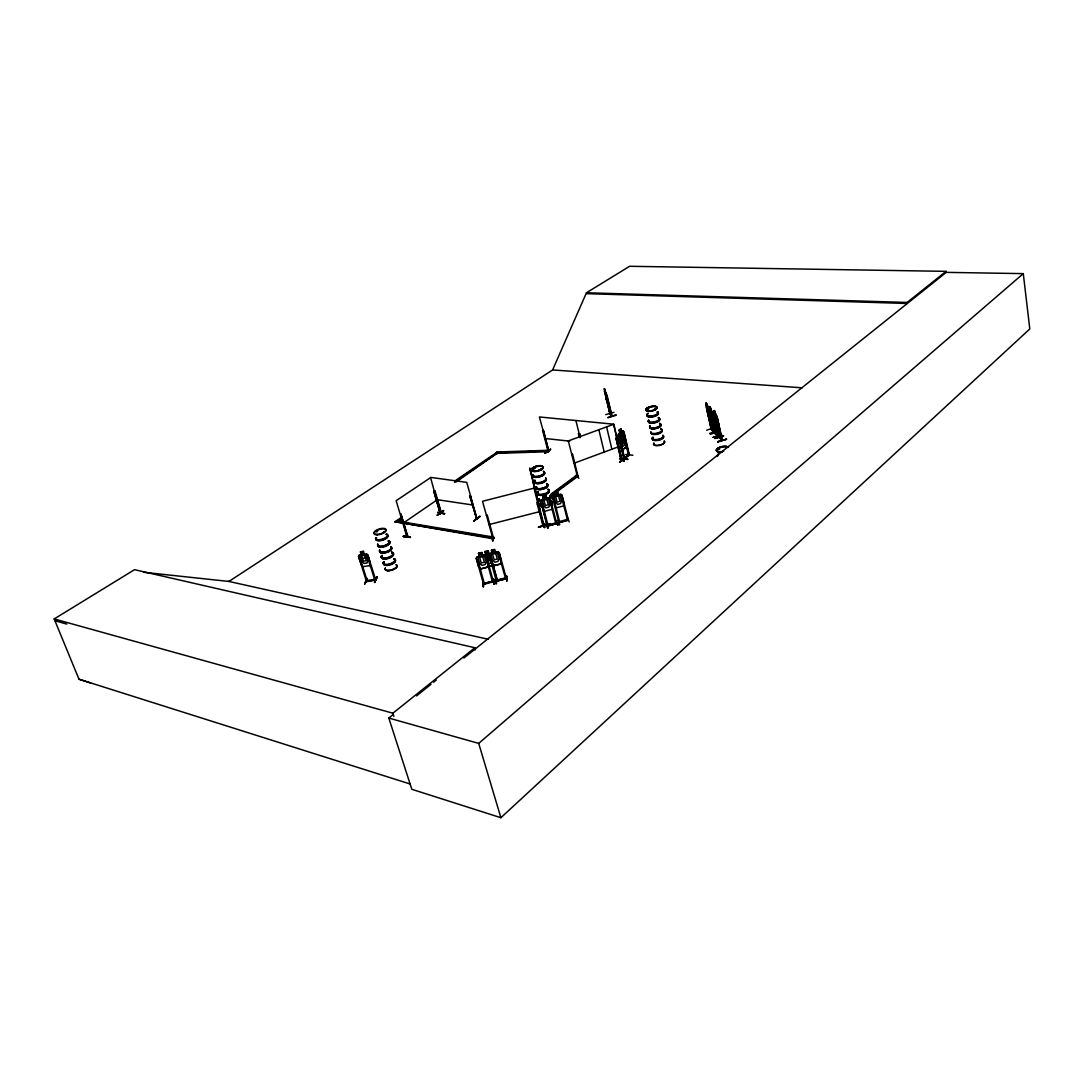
<?xml version="1.0" encoding="UTF-8"?>
<svg xmlns="http://www.w3.org/2000/svg" width="1084" height="1084" viewBox="0 0 1084 1084"><rect width="100%" height="100%" fill="white"/><g stroke="black" fill="none" stroke-linecap="round" stroke-linejoin="round"><path stroke-width="1.5" d="M621.362 435.578L621.322 435.944M410.308 537.068C388.804 534.818 424.467 539.209 403.587 536.011M360.918 563.937L362.869 566.675L370.172 565.591L370.145 562.542M370.172 565.591L370.24 562.596M627.5 459.413C603.991 457.394 643.842 460.985 620.156 458.139M627.433 459.372L619.98 458.803M437.191 515.198L443.6 510.469L437.489 515.13M443.654 510.835L437.204 515.144M488.383 563.775L488.207 566.959L480.469 568.964L488.301 566.986L488.505 563.761L486.16 555.807L484.873 555.049L477.177 557M543.992 525.564L529.724 467.99L538.924 504.656M554.439 505.347L556.255 507.908L563.599 505.889L563.829 502.732L561.864 495.022L560.604 494.263L558.463 494.846L560.198 495.51L561.566 500.876L560.591 503.599L557.664 504.399L555.509 502.542L554.127 497.163L555.455 495.781L553.287 496.269L552.461 497.637L559.059 522.773L568.436 520.144L562.379 496.797L561.512 497.028L567.596 520.401M541.282 469.494L541.241 469.372M540.97 469.128L541.512 469.074M534.859 468.302L534.71 468.058M534.52 468.058L533.585 468.857M550.658 449.453L545.211 453.302M706.876 405.416L705.941 404.738L711.09 429.372L711.145 428.194M705.901 405.47L706.036 404.698M716.944 435.876L712.269 412.177L709.668 408.614L714.803 433.437L711.131 414.291M718.584 426.161L718.435 423.722L718.584 426.161L716.456 423.763L714.248 412.665L714.207 413.424M367.368 578.775L364.644 583.87L366.948 578.924M365.01 583.761L367.313 578.409M575.428 475.402L578.91 478.288M483.288 581.878L483.681 586.579M483.396 581.972L483.261 586.756M492.556 540.889L492.15 538.084M496.201 578.87L496.106 583.707L496.038 578.842M546.051 524.29L547.921 528.138L546.458 523.694L547.921 528.138M538.707 503.843L539.385 504.548M619.696 439.128L623.828 436.012L624.574 436.649L626.417 446.974L622.216 450.063L618.083 435.158L618.571 433.736L622.663 430.687L623.49 431.337M383.573 532.027L383.397 532.122M383.14 532.61L384.142 532.474M377.408 530.862L376.256 531.296L377.056 530.889M376.04 531.323L377.381 531.526L376.243 531.445M489.385 558.341L490.551 554.723M487.177 561.2L488.003 558.694L485.076 556.065M721.416 439.277L721.619 439.589M722.215 440.294L717.269 417.584L722.215 440.294L719.464 437.258M721.876 440.402L716.361 414.942L721.876 440.402L719.058 437.408L719.532 436.757M716.768 434.996L717.08 435.334M713.313 431.242L713.868 431.96L709.221 409.779M714.464 433.153L710.277 409.264M714.993 432.489L714.491 432.597M620.956 438.261L620.292 439.833L621.484 444.928L622.866 446.445L624.506 445.212L624.872 442.38L623.693 437.286L622.595 437.042M619.086 430.145L620.888 428.844L619.018 430.145L619.818 432.936L619.059 434.494L620.251 439.603L621.66 441.134L623.327 439.914L623.707 437.082L620.766 428.966M719.519 449.183L718.611 449.088M719.329 448.708L718.204 449.399L718.543 448.586M718.651 449.508L719.586 448.871L718.692 448.559M718.028 449.101L718.773 448.695M802.214 387.815L552.61 369.942L586.458 292.761L629.628 266.285L946.075 271.352L946.224 272.369L463.938 657.988M377.015 577.393C369.238 593.124 382.598 566.322 374.522 581.891M374.657 582.379L376.758 576.986M374.508 579.561C379.061 578.016 367.855 582.555 366.365 581.254M368.343 556.769L367.49 556.905L374.861 580.184L374.508 579.141M364.671 583.802L366.975 578.897M359.332 555.13L358.574 556.309L366.46 581.444C364.644 580.441 368.79 580.103 366.094 580.414M367.219 580.496L374.576 579.384M367.341 581.065L367.151 580.252M476.201 517.759L475.998 518.775L476.987 518.708L466.743 482.366L430.497 477.367L440.551 513.802L436.418 498.681M359.888 558.07L359.116 558.03M362.869 566.675L360.931 563.924M361.026 563.91L358.452 556.282L359.265 555.049L366.527 553.951L367.815 554.886L375.742 579.994L374.617 579.317M364.292 554.439L363.492 551.39L360.362 551.864L361.378 554.872L360.159 556.011L361.853 561.376L364.129 563.436L367.042 563.002L367.869 560.482L366.189 555.103L364.4 554.276M363.492 551.39L360.471 551.986M611.349 415.416L612.094 416.31L606.959 395.091M611.579 416.08L611.417 415.362M440.334 513.735L441.432 513.098M441.202 512.298L440.036 512.976M655.712 409.224L654.98 409.034L655.508 409.467M654.858 409.495L655.793 409.21M655.495 409.237L655.264 408.925M648.517 408.749L647.893 408.939M434.481 491.242L441.12 513.437L434.21 491.079L435.538 495.632M407.869 536.553L400.877 514.06L407.218 536.986L407.95 536.499M407.028 536.16L407.448 535.631M541.593 499.805L548.87 497.759L546.715 498.301L545.97 495.415L542.813 496.282L543.585 499.209L541.526 499.724L540.699 501.093L547.271 526.214L556.783 523.599L556.309 522.623M552.461 497.637L553.368 496.391M534.778 468.22L533.802 468.83M493.708 581.742L483.599 584.412L476.215 558.206L477.096 556.864L479.263 556.322L478.559 553.396L479.263 556.377L478.003 557.813L479.589 563.395L481.933 565.374L485.049 564.601L486.052 561.797L484.48 556.214L482.529 555.631L481.77 552.501L478.41 553.328L481.77 552.555L482.529 555.672M492.339 553.26L490.944 554.669L492.502 560.252L494.846 562.23L497.962 561.458L498.965 558.667L497.421 553.07L495.469 552.488L494.711 549.358L491.364 550.184L492.204 553.233L490.036 553.721L489.155 555.116L496.445 581.295L506.472 578.815L499.196 552.596L497.827 551.797L495.551 552.406M489.277 555.13L490.103 553.802M577.894 475.659L576.959 476.012L578.002 475.781M577.149 476.811L578.07 475.984M403.587 535.97L403.411 536.648M568.206 519.331L567.393 519.588M556.566 522.759L555.713 523.003M376.663 530.781L376.622 531.607M542.854 525.09L543.829 524.67L542.718 525.361M492.746 538.64C491.418 537.312 495.131 537.407 492.57 537.949M487.312 515.252L486.459 515.618L487.312 515.252L493.64 538.599L493.654 537.081L396.297 520.916L396.5 521.594L397.76 521.797L401.92 518.965M497.339 580.848L490.7 556.688L489.792 557.081L490.713 556.851M493.694 581.945C492.488 583.192 491.635 580.36 493.464 580.875M484.534 583.341L493.477 581.038L483.559 583.504M547.989 451.039L548.68 450.28L548.152 451.703L496.445 453.397L456.188 480.862M624.343 457.841L623.761 458.979L629.154 454.941M628.368 454.589L628.815 454.535M543.694 499.236L542.379 500.618L543.775 505.998L545.943 507.854L548.87 507.055L549.832 504.331L548.45 498.952L546.634 498.423L545.889 495.537M497 451.987L496.445 453.397L497 451.987L548.68 450.28M719.288 448.79L718.286 449.101M568.179 519.168L567.122 519.453L567.515 520.212M568.314 520.198L568.084 519.195M558.68 521.783L559.737 521.499L559.954 522.339M558.775 521.756L567.122 519.453M558.897 522.623L568.395 520.008M556.417 522.637L548.125 525.184M547 525.239L548.057 524.941L547.257 525.347M550.035 498.572L548.829 497.827L550.13 498.504L556.769 523.626L547.406 525.984M392.76 714.884L388.804 718.055L411.812 789.288L500.889 817.715L1029.8 328.94L1023.282 273.629L946.224 272.369M542.84 525.821L542.813 524.886M388.804 718.055L478.708 743.394L1023.282 273.629M493.64 538.572L492.935 538.545M496.187 580.252L506.201 577.731L506.472 578.856M493.342 581.078L493.518 582.013L486.174 555.536L485.076 555.672M483.342 583.368L484.358 583.084L483.816 584.412L484.711 583.964M377.571 531.417L376.826 530.726M714.519 433.18L717.215 436.107L712.269 412.177M711.51 429.223L706.063 402.611L709.126 414.589L707.405 411.039M416.486 695.914L430.985 684.329M433.614 682.215L436.256 680.115M90.771 683.056L78.969 679.207L54.2 618.937L392.869 713.204L474.86 647.731L475.456 649.777L474.48 649.546M586.458 292.761L907.132 302.45L946.075 271.352M367.029 580.455L367.232 581.281M621.173 459.697L622.175 459.142L622.297 459.928M548.152 451.703L542.542 430.185L543.341 430.118L548.856 451.486L539.385 416.961L613.91 424.223L621.579 459.901M624.872 457.57L619.601 462.096L625.387 458.058L619.682 462.055M632.934 455.253L625.739 454.44M623.571 458.18L628.422 454.819M628.679 454.846L624.221 457.963M618.083 435.158L624.005 459.006L629.425 454.982L624.208 432.923L623.463 433.261L628.557 455.388M621.999 434.169L620.156 435.47L620.875 438.207M616.444 437.76L621.498 460.104L622.311 459.955M487.258 536.702L493.857 537.799L492.624 538.707L395.05 521.756L492.421 537.989L493.654 537.081M550.78 495.09L574.791 477.421M550.658 495.564L577.338 475.93L577.487 476.879L568.314 440.903L613.544 424.345L622.162 460.144L621.362 460.497L615.983 438.221L616.742 437.936M541.512 503.139L538.843 505.103L538.734 503.748M549.507 497.244L577.501 476.621L575.956 475.754L577.338 475.93M625.265 441.635L621.064 444.779L619.885 442.516M625.238 438.586L625.332 441.703L621.146 444.779L619.872 442.448M612.067 416.283L609.723 413.722L611.81 416.392L606.051 392.638M550.604 494.399L575.956 475.754M619.113 436.432L624.574 458.654L619.37 436.459M624.208 432.923L623.463 433.261M559.479 524.656L558.07 520.252L559.629 524.67M479.833 516.106L473.803 521.011L480.036 516.526M473.803 521.011L479.968 516.458M579.168 437.164L578.558 433.803L579.832 433.925L580.428 437.286M579.195 433.857L579.791 437.218M579.832 433.925L578.368 433.939M543.341 430.118L548.667 451.622L547.908 451.567L548.585 450.687M545.13 453.004L550.631 449.101L544.927 453.329M444.413 513.816L437.597 512.353L444.481 513.708M469.765 496.255L470.619 496.187L469.765 496.255L476.703 518.857M621.918 459.413L621.2 459.264L622.121 459.155M495.673 578.937L496.106 583.68L496.526 583.057M402.95 523.301L437.001 499.941M434.21 491.079L435.036 491.011L441.5 513.125M440.267 513.775L433.912 491.621L435.036 491.011M395.05 521.756L401.852 517.122M454.616 481.147L496.269 452.733L548.856 450.944M395.267 522.434L402.056 517.8M401.717 518.274L397.76 521.797M454.481 482.272L497.515 452.882L456.052 481.987M430.551 477.665L396.148 500.7L406.988 536.946L407.936 536.485M628.964 455.023L623.544 431.269L622.663 430.687M624.154 458.925L618.869 436.825M54.2 618.937L134.524 569.683L474.86 647.731M407.34 536.946L407.245 535.713M407.584 536.499L400.877 514.06M623.544 431.269L628.964 455.334M647.798 408.275C646.416 408.532 650.495 408.045 647.988 409.047M621.064 459.508L621.66 459.318M620.305 458.749L624.37 461.31L620.265 458.302M555.862 523.653L555.645 522.813M559.073 522.529L558.856 521.689M559.805 522.556L553.883 499.128L553.016 499.358L553.883 499.128M547.474 526.187L541.309 502.949L542.135 502.583L548.138 526.025L548.057 524.941M572.474 454.264L571.715 454.548L572.596 454.359L578.07 476.648L577.393 476.879M573.883 463.302L618.788 446.662M497.122 580.211L496.418 580.387M496.635 581.024L506.553 578.626M505.632 578.802L498.843 554.683L499.765 554.452L498.843 554.683M506.12 578.016L497.38 580.225M648.11 408.614L647.541 408.668M714.844 438.478L723.556 435.849M714.071 413.383L719.315 437.651L715.386 416.784M717.798 441.865L726.551 439.183L717.784 441.811M707.486 412.692L708.231 415.728L710.305 417.99L710.101 415.524L710.264 417.868M711.863 419.698L714.058 421.974L711.863 419.698L711.118 416.649M713.706 419.603L713.963 422.001M715.603 420.782L716.551 423.803L718.638 426.012L718.394 423.681M715.21 427.245L706.687 430.199M713.638 431.649L708.611 408.221L705.941 404.738M709.546 433.451L717.947 430.267M718.936 431.649L710.305 434.264M716.822 435.226L714.993 432.773M713.069 437.394L721.876 434.928L713.055 437.421M706.944 403.56L708.096 406.988M708.611 408.221L713.489 432.042M710.223 409.427L709.708 406.514L711.754 410.85M715.196 411.595L714.193 410.592L715.684 414.345M712.893 413.736L717.581 436.025L714.83 433.044M714.871 413.329L719.397 437.651M708.326 415.687L710.399 417.963M605.726 414.616L613.951 412.286M605.929 396.595L607.365 399.915L604.357 388.614L609.994 413.939L605.116 392.205L606.877 397.855L606.254 397.029M615.956 414.752L607.961 417.706M607.867 417.557L616.146 415.28M604.926 389.508L604.357 388.614M604.425 391.283L609.967 413.912M606.959 400.999C603.314 392.543 610.983 408.383 606.864 400.972M608.056 400.85L608.422 403.113M475.984 517.773L476.337 518.071M476.215 518.599L476.919 518.68M621.362 460.47L621.606 459.074M554.723 492.935L557.664 492.136M553.301 496.309L560.591 494.412L561.878 495.063M549.778 500.483L550.686 500.374L549.778 500.483L555.929 523.857M541.309 502.949L542.135 502.583M567.691 518.125L569.181 521.905M556.092 521.418L557.989 525.361L556.011 521.092M487.285 562.718L488.857 559.168L491.58 561.634M537.447 504.453L540.523 503.653M539.046 504.277L542.135 503.504L537.542 504.819M493.735 538.531L492.773 538.775M539.005 526.81C573.748 517.217 516.147 533.165 548.626 524.629M544.276 527.163L544.94 527.515L543.965 523.437M533.043 481.974L539.046 504.995M537.556 502.475L536.865 502.597L542.989 525.97M488.965 524.588L540.13 511.512M366.433 581.2L366.311 580.333M375.538 580.048L366.473 581.417M482.61 555.55L484.887 554.94L486.255 555.794M490.036 553.761L497.841 551.837L499.101 552.718L501.296 560.685L501.201 563.897L493.369 565.834L491.404 563.152M484.331 583.111L484.521 584.235L477.773 559.832L476.852 560.062M501.093 563.775L493.369 565.834M493.979 584.046L493.383 578.978L494.507 584.046L493.803 583.68M493.613 579.384L494.507 584.019L493.992 579.29M506.865 576.241L506.16 575.875L506.824 581.051L506.851 576.214M487.732 561.133L490.849 560.374M488.41 563.517L491.526 562.759M486.987 566.891L493.125 565.387M486.933 567.054L494.765 565.143M533.992 467.895L533.26 468.315M533.775 468.437L534.209 468.18M492.976 538.775L482.502 501.282L534.005 488.139L543.518 525.645M505.32 578.206L505.55 579.086M359.346 558.951L368.696 557.528M496.58 581.268L496.391 580.143M437.773 512.691L444.752 513.586M611.552 415.633L609.872 413.411M548.301 450.849L547.718 450.795M586.661 293.656L907.294 303.493L907.132 302.45M718.407 449.535L718.096 448.749L717.865 449.426M620.36 458.64L623.896 461.486M552.677 369.901L228.914 581.444L143.549 572.284M619.655 439.061L619.343 440.497M621.064 447.827L622.216 450.063L626.267 446.906L626.24 443.857M544.873 438.464L569.71 441.174M543.341 523.111L544.398 527.651M543.504 523.491L544.331 527.163M506.187 575.875L506.824 581.051M496.269 452.733L497.515 452.882M496.445 453.397L497.692 453.546M433.912 491.621L440.497 513.816M436.947 499.629L473.098 505.049M404.752 522.962L431.147 527.366M434.454 527.908L437.746 528.464M441.053 529.006L444.345 529.561M447.651 530.103L450.958 530.659M454.25 531.214L457.556 531.756M460.849 532.312L464.155 532.854M467.448 533.409L470.754 533.951M474.047 534.507L477.353 535.049M480.659 535.604L483.952 536.146M403.654 536.404L410.457 537.529M228.263 581.295L488.437 639.303M54.918 620.685L66.734 624.086M490.971 554.371L489.019 553.775L488.261 550.604L484.914 551.471L485.74 554.425M78.969 679.207L409.779 783.881M476.648 517.854L475.89 517.976M366.473 554.1L367.72 554.94L370.132 562.596M714.153 412.706L716.375 415.023M709.668 408.614L710.521 409.346M706.294 407.015L711.47 429.291M726.551 439.21L717.662 441.635M719.586 436.988L721.741 439.386M711.348 428.708L713.448 431.053M711.05 428.803L713.895 431.866M713.543 432.015L711.063 429.332M604.52 389.332L604.723 390.199M606.064 392.72L604.506 390.619L604.466 391.351M610.157 413.316L611.728 415.457M478.491 566.295L480.469 568.964M542.718 508.803L544.534 511.363L551.892 509.331L552.122 506.214M490.591 554.507L489.521 554.669L488.532 557.813L486.106 555.591L489.291 554.778L490.469 558.965M562.379 496.797L561.512 497.028M715.63 419.088L717.391 422.719L715.101 411.568M711.036 414.982L712.784 418.573L710.508 407.503M392.869 713.204L393.885 716.375M359.969 557.908L367.327 581.268M374.427 579.317L374.685 580.157M478.708 743.394L500.889 817.715M476.215 558.26L478.6 566.2M490.7 556.688L497.57 581.01M470.402 496.337L476.73 518.884L469.982 496.093M485.049 551.499L485.889 554.547M492.421 537.989L492.624 538.707M491.499 550.252L492.339 553.301M537.474 502.109L543.64 525.713M542.948 496.35L543.707 499.277M550.022 498.532L552.013 506.228M555.469 495.822L554.588 492.827L557.745 492.001L558.395 495.022M575.916 420.524L580.143 437.733M578.558 433.803L579.357 437.028M598.856 429.725L604.208 452.069M606.593 426.879L611.891 449.223M615.983 438.221L621.24 460.51M628.449 454.494L628.815 455.416M620.807 428.844L621.484 431.717M535.699 490.808L540.279 511.526M714.857 438.478L723.597 435.944M493.098 540.781L492.272 536.173L492.949 540.753M496.038 578.368L496.513 583.531M493.356 578.991L493.952 584.181M492.597 582.189L485.93 557.989L486.838 557.759M491.377 553.097L483.586 554.954M482.868 582.04L483.22 586.837M657.676 411.744A5.759 2.154 -12.7 0 1 655.698 414.847A5.759 2.154 -12.7 0 1 648.489 415.944A5.759 2.154 -12.7 0 1 647.988 413.221M658.408 417.855A5.826 2.195 -12.7 0 1 658.313 420.755A5.826 2.195 -12.7 0 1 651.064 422.611A5.826 2.195 -12.7 0 1 648.666 420.335M657.134 412.435A5.759 2.154 -12.7 0 1 657.026 415.28A5.759 2.154 -12.7 0 1 649.872 417.11A5.759 2.154 -12.7 0 1 647.514 414.887M658.259 417.53A5.745 2.168 -12.7 0 1 658.164 420.389A5.745 2.168 -12.7 0 1 651.023 422.218A5.745 2.168 -12.7 0 1 648.666 419.969M659.695 419.359A5.745 2.168 -12.7 0 1 653.571 423.099A5.745 2.168 -12.7 0 1 648.896 420.998M658.489 418.546A5.745 2.168 -12.7 0 1 659.262 418.898M659.546 423.316A5.718 2.182 -12.7 0 1 659.451 426.202A5.718 2.182 -12.7 0 1 652.338 428.017A5.718 2.182 -12.7 0 1 649.98 425.755M658.476 418.167A5.826 2.195 -12.7 0 1 658.381 421.08A5.826 2.195 -12.7 0 1 651.132 422.923A5.826 2.195 -12.7 0 1 648.733 420.646M657.825 412.069A5.84 2.182 -12.7 0 1 655.834 415.226A5.84 2.182 -12.7 0 1 648.517 416.337A5.84 2.182 -12.7 0 1 648.002 413.573M657.107 412.042A5.84 2.182 -12.7 0 1 657.012 414.942A5.84 2.182 -12.7 0 1 649.75 416.784A5.84 2.182 -12.7 0 1 647.365 414.535M659.587 423.451A5.745 2.195 -12.7 0 1 659.506 426.351A5.745 2.195 -12.7 0 1 652.351 428.166A5.745 2.195 -12.7 0 1 649.98 425.904M663.042 435.538A5.799 2.249 -12.6 0 1 658.056 439.725A5.799 2.249 -12.6 0 1 652.568 437.651M661.768 430.158A5.732 2.209 -12.6 0 1 657.568 434.115A5.732 2.209 -12.6 0 1 651.091 432.882M662.893 435.212A5.718 2.222 -12.6 0 1 657.974 439.345A5.718 2.222 -12.6 0 1 652.568 437.286M663.123 436.229A5.718 2.222 -12.6 0 1 658.191 440.361A5.718 2.222 -12.6 0 1 652.785 438.302M664.153 440.944A5.691 2.236 -12.6 0 1 659.262 445.09A5.691 2.236 -12.6 0 1 653.869 443.017M663.11 435.849A5.799 2.249 -12.6 0 1 661.145 439.061A5.799 2.249 -12.6 0 1 653.882 440.145A5.799 2.249 -12.6 0 1 653.34 437.299M660.915 429.115A5.799 2.236 -12.6 0 1 658.151 433.275A5.799 2.236 -12.6 0 1 650.861 432.231M660.766 428.79A5.732 2.195 -12.6 0 1 658.056 432.895A5.732 2.195 -12.6 0 1 650.861 431.866M660.508 424.562A5.718 2.182 -12.7 0 1 656.308 428.492A5.718 2.182 -12.7 0 1 649.831 427.286M664.248 441.283A5.718 2.236 -12.6 0 1 659.329 445.443A5.718 2.236 -12.6 0 1 653.923 443.356M660.983 429.427A5.799 2.236 -12.6 0 1 658.218 433.586A5.799 2.236 -12.6 0 1 650.928 432.543M660.888 424.738A5.745 2.195 -12.7 0 1 655.508 428.356A5.745 2.195 -12.7 0 1 649.75 426.988A5.745 2.195 -12.7 0 0 656.958 427.977A5.745 2.195 -12.7 0 0 659.695 423.898A5.745 2.195 -12.7 0 1 660.468 424.251M389.752 542.027A6.287 2.534 -17.3 0 1 384.698 546.634A6.287 2.534 -17.3 0 1 377.882 545.753M388.194 541.255A6.287 2.534 -17.3 0 1 389.156 541.553M388.14 540.848A6.369 2.575 -17.3 0 1 386.866 545.374A6.369 2.575 -17.3 0 1 377.882 546.038M387.76 535.211A6.382 2.547 -17.2 0 1 381.812 540.076A6.382 2.547 -17.2 0 1 375.904 538.247M386.175 534.439A6.382 2.547 -17.2 0 1 387.137 534.737M386.067 534.1A6.382 2.547 -17.2 0 1 386.744 537.325A6.382 2.547 -17.2 0 1 379.102 540.157A6.382 2.547 -17.2 0 1 375.796 537.908M387.787 535.618A6.287 2.52 -17.2 0 1 381.134 540.591A6.287 2.52 -17.2 0 1 376.717 537.813M388.817 540.482A6.287 2.534 -17.3 0 1 384.373 545.55A6.287 2.534 -17.3 0 1 377.76 543.938M390.674 546.553A6.26 2.547 -17.3 0 1 386.243 551.634A6.26 2.547 -17.3 0 1 379.644 550.008M389.007 540.821A6.369 2.575 -17.3 0 1 384.495 545.957A6.369 2.575 -17.3 0 1 377.788 544.331M386.853 534.073A6.301 2.52 -17.2 0 1 383.167 538.843A6.301 2.52 -17.2 0 1 375.552 538.26M390.809 546.905A6.287 2.561 -17.3 0 1 386.365 552.013A6.287 2.561 -17.3 0 1 379.739 550.374M390.741 546.675A6.287 2.561 -17.3 0 1 386.297 551.783A6.287 2.561 -17.3 0 1 379.671 550.144M395.321 560.198A6.247 2.588 -17.4 0 1 388.749 565.252A6.247 2.588 -17.4 0 1 384.319 562.366M393.763 559.398A6.247 2.588 -17.4 0 1 394.725 559.696M393.709 558.978A6.341 2.629 -17.4 0 1 394.102 562.569A6.341 2.629 -17.4 0 1 385.918 565.143A6.341 2.629 -17.4 0 1 384.129 561.986M391.758 552.637A6.355 2.602 -17.3 0 1 392.137 556.2A6.355 2.602 -17.3 0 1 383.953 558.775A6.355 2.602 -17.3 0 1 382.164 555.645M391.812 553.057A6.26 2.575 -17.3 0 1 392.191 556.566A6.26 2.575 -17.3 0 1 384.115 559.1A6.26 2.575 -17.3 0 1 382.354 556.024M393.6 558.653A6.341 2.629 -17.4 0 1 393.993 562.244A6.341 2.629 -17.4 0 1 385.823 564.818A6.341 2.629 -17.4 0 1 384.034 561.661M391.663 552.312A6.355 2.602 -17.3 0 1 392.042 555.875A6.355 2.602 -17.3 0 1 383.844 558.45A6.355 2.602 -17.3 0 1 382.069 555.32M391.487 551.986A6.26 2.575 -17.3 0 1 392.178 555.225A6.26 2.575 -17.3 0 1 384.684 558.03A6.26 2.575 -17.3 0 1 381.419 555.753M394.4 558.639A6.247 2.588 -17.4 0 1 389.996 563.788A6.247 2.588 -17.4 0 1 383.384 562.095M396.229 564.642A6.233 2.602 -17.4 0 1 391.852 569.805A6.233 2.602 -17.4 0 1 385.267 568.097M390.958 547.501A6.26 2.547 -17.3 0 1 386.541 552.583A6.26 2.547 -17.3 0 1 379.942 550.957M390.877 547.149A6.287 2.561 -17.3 0 1 386.432 552.257A6.287 2.561 -17.3 0 1 379.82 550.618M396.351 564.994A6.247 2.615 -17.4 0 1 391.961 570.17A6.247 2.615 -17.4 0 1 385.348 568.463M396.283 564.778A6.247 2.615 -17.4 0 1 391.893 569.954A6.247 2.615 -17.4 0 1 385.281 568.246M723.678 451.283A6.287 2.52 -11.6 0 1 716.402 450.524A6.287 2.52 -11.6 0 1 721.226 446.676A6.287 2.52 -11.6 0 1 728.516 447.421M722.188 452.123A6.247 2.507 -11.6 0 1 717.445 448.979A6.247 2.507 -11.6 0 1 728.055 447.421M722.107 451.825A6.301 2.534 -11.6 0 1 717.337 448.654A6.301 2.534 -11.6 0 1 728.028 447.082M717.567 456.025A6.26 2.534 -11.6 0 1 718.475 453.939M717.445 455.768A6.369 2.575 -11.6 0 1 718.475 454.304M717.513 456.107A6.369 2.575 -11.6 0 1 717.825 455.375M545.875 478.247A6.098 2.425 -14.5 0 1 540.076 482.854A6.098 2.425 -14.5 0 1 534.927 480.429M543.626 472.245A6.03 2.371 -14.5 0 1 540.144 476.784A6.03 2.371 -14.5 0 1 533.084 475.524M545.699 477.909A6.016 2.385 -14.5 0 1 539.995 482.448A6.016 2.385 -14.5 0 1 534.9 480.063M545.97 478.965A6.016 2.385 -14.5 0 1 540.266 483.505A6.016 2.385 -14.5 0 1 535.184 481.12M547.23 483.871A5.989 2.398 -14.6 0 1 542.312 488.261A5.989 2.398 -14.6 0 1 536.011 486.743M545.957 478.572A6.098 2.425 -14.5 0 1 540.171 483.179A6.098 2.425 -14.5 0 1 535.008 480.754M543.518 471.526A6.111 2.398 -14.5 0 1 539.981 476.12A6.111 2.398 -14.5 0 1 532.813 474.846M543.355 471.188A6.03 2.371 -14.5 0 1 539.873 475.727A6.03 2.371 -14.5 0 1 532.8 474.467M543.599 471.852A6.111 2.398 -14.5 0 1 540.062 476.445A6.111 2.398 -14.5 0 1 532.908 475.171M546.566 483.586A6.016 2.412 -14.6 0 1 543.098 488.193A6.016 2.412 -14.6 0 1 536.024 486.879M548.247 490.158A6.003 2.425 -14.6 0 1 547.664 493.477A6.003 2.425 -14.6 0 1 540.184 495.388A6.003 2.425 -14.6 0 1 538.206 492.719M550.306 495.781A5.989 2.439 -14.6 0 1 549.358 498.45M541.133 500.551A5.989 2.439 -14.6 0 1 539.114 498.64M551.16 501.391A5.989 2.466 -14.6 0 1 550.929 504.521M542.705 506.621A5.989 2.466 -14.6 0 1 541.119 503.952M549.832 495.998A6.07 2.48 -14.6 0 1 549.588 499.141M541.255 501.282A6.07 2.48 -14.6 0 1 539.209 499.331M550.469 496.106A6.07 2.466 -14.6 0 1 549.507 498.83M541.173 500.957A6.07 2.466 -14.6 0 1 539.127 499.006M546.634 483.871A6.016 2.412 -14.6 0 1 543.165 488.464A6.016 2.412 -14.6 0 1 536.106 487.15M548.138 489.44A6.084 2.453 -14.6 0 1 547.542 492.8A6.084 2.453 -14.6 0 1 539.954 494.738A6.084 2.453 -14.6 0 1 537.949 492.041M547.976 489.114A6.003 2.425 -14.6 0 1 547.393 492.421A6.003 2.425 -14.6 0 1 539.913 494.331A6.003 2.425 -14.6 0 1 537.935 491.675M548.219 489.765A6.084 2.453 -14.6 0 1 547.623 493.125A6.084 2.453 -14.6 0 1 540.049 495.063A6.084 2.453 -14.6 0 1 538.043 492.366M551.214 501.607A5.989 2.466 -14.6 0 1 550.984 504.738M542.759 506.838A5.989 2.466 -14.6 0 1 541.187 504.168M549.859 496.404A5.989 2.439 -14.6 0 1 549.629 499.507M541.404 501.607A5.989 2.439 -14.6 0 1 539.317 500.347M623.395 437.529L622.975 441.378L624.885 443.762L622.744 442.258L621.85 446.052L622.257 441.947L620.414 439.752L620.983 439.237L622.487 441.025L623.395 437.529M624.005 443.031L622.365 444.264L621.173 439.169L622.812 437.95L624.005 443.031M621.769 434.982L620.929 436.676L621.769 434.982M622.812 437.733L621.146 438.952L619.953 433.844L621.62 432.624L622.812 437.733M620.576 429.643L619.709 431.337L620.576 429.643M557.244 492.719L555.36 493.234L555.604 494.196L557.488 493.681L557.244 492.719M545.482 496.16L543.599 496.689L543.843 497.651L545.74 497.122L545.482 496.16M558.626 495.93L555.699 496.743L557.068 502.109L559.994 501.309L558.626 495.93M546.878 499.385L543.951 500.198L545.347 505.564L548.274 504.751L546.878 499.385M481.269 553.26L479.25 553.761L479.534 554.764L481.54 554.263L481.269 553.26M494.209 550.116L492.204 550.618L492.475 551.62L494.494 551.119L494.209 550.116M482.8 556.634L479.684 557.393L481.255 562.989L484.372 562.217L482.8 556.634M495.74 553.477L492.624 554.249L494.168 559.845L497.299 559.073L495.74 553.477M487.759 551.417L485.74 551.905L486.025 552.908L488.03 552.42L487.759 551.417M363.045 552.054L361.175 552.339L361.473 553.301L363.343 553.016L363.045 552.054M364.631 555.347L361.717 555.78L363.411 561.146L366.311 560.713L364.631 555.347M533.829 468.613L533.152 468.627L533.87 468.694M715.86 415.321L715.006 414.413L716.931 420.497L715.86 415.321M707.608 407.299L706.782 406.419L708.665 412.408L707.608 407.299M711.253 411.243L710.426 410.335L712.324 416.378L711.253 411.243M714.817 413.492L714.288 410.565L714.776 413.37M648.083 410.917A5.772 2.141 -12.7 0 0 657.012 407.638A5.772 2.141 -12.7 0 0 649.072 406.947A5.772 2.141 -12.7 0 0 648.083 410.917M648.218 411.405A5.745 2.141 -12.7 0 0 657.107 408.14A5.745 2.141 -12.7 0 0 649.194 407.462A5.745 2.141 -12.7 0 0 648.218 411.405M648.137 411.121A5.772 2.141 -12.7 0 0 657.053 407.841A5.772 2.141 -12.7 0 0 649.113 407.15A5.772 2.141 -12.7 0 0 648.137 411.121M376.907 534.358A6.314 2.507 -17.2 0 0 386.026 529.764A6.314 2.507 -17.2 0 0 376.907 529.859A6.314 2.507 -17.2 0 0 376.907 534.358M377.083 534.886A6.287 2.493 -17.2 0 0 386.161 530.306A6.287 2.493 -17.2 0 0 377.083 530.401A6.287 2.493 -17.2 0 0 377.083 534.886M534.751 471.066A6.043 2.358 -14.5 0 0 543.057 466.838A6.043 2.358 -14.5 0 0 533.802 467.109A6.043 2.358 -14.5 0 0 534.751 471.066M534.9 471.594A6.03 2.344 -14.5 0 0 543.179 467.367A6.03 2.344 -14.5 0 0 533.951 467.638A6.03 2.344 -14.5 0 0 534.9 471.594M534.805 471.255A6.043 2.358 -14.5 0 0 543.111 467.028A6.043 2.358 -14.5 0 0 533.843 467.299A6.043 2.358 -14.5 0 0 534.805 471.255A6.043 2.358 -14.5 0 0 543.111 467.041A6.043 2.358 -14.5 0 0 533.856 467.312A6.043 2.358 -14.5 0 0 534.805 471.283M546.16 487.692A5.989 2.398 -14.6 0 0 546.756 484.399A5.976 2.398 -14.6 0 1 546.146 487.678A5.976 2.398 -14.6 0 1 538.694 489.575A5.989 2.398 -14.6 0 1 536.716 486.96A5.976 2.398 -14.6 0 0 538.694 489.575A5.989 2.398 -14.6 0 0 546.16 487.692"/></g></svg>
